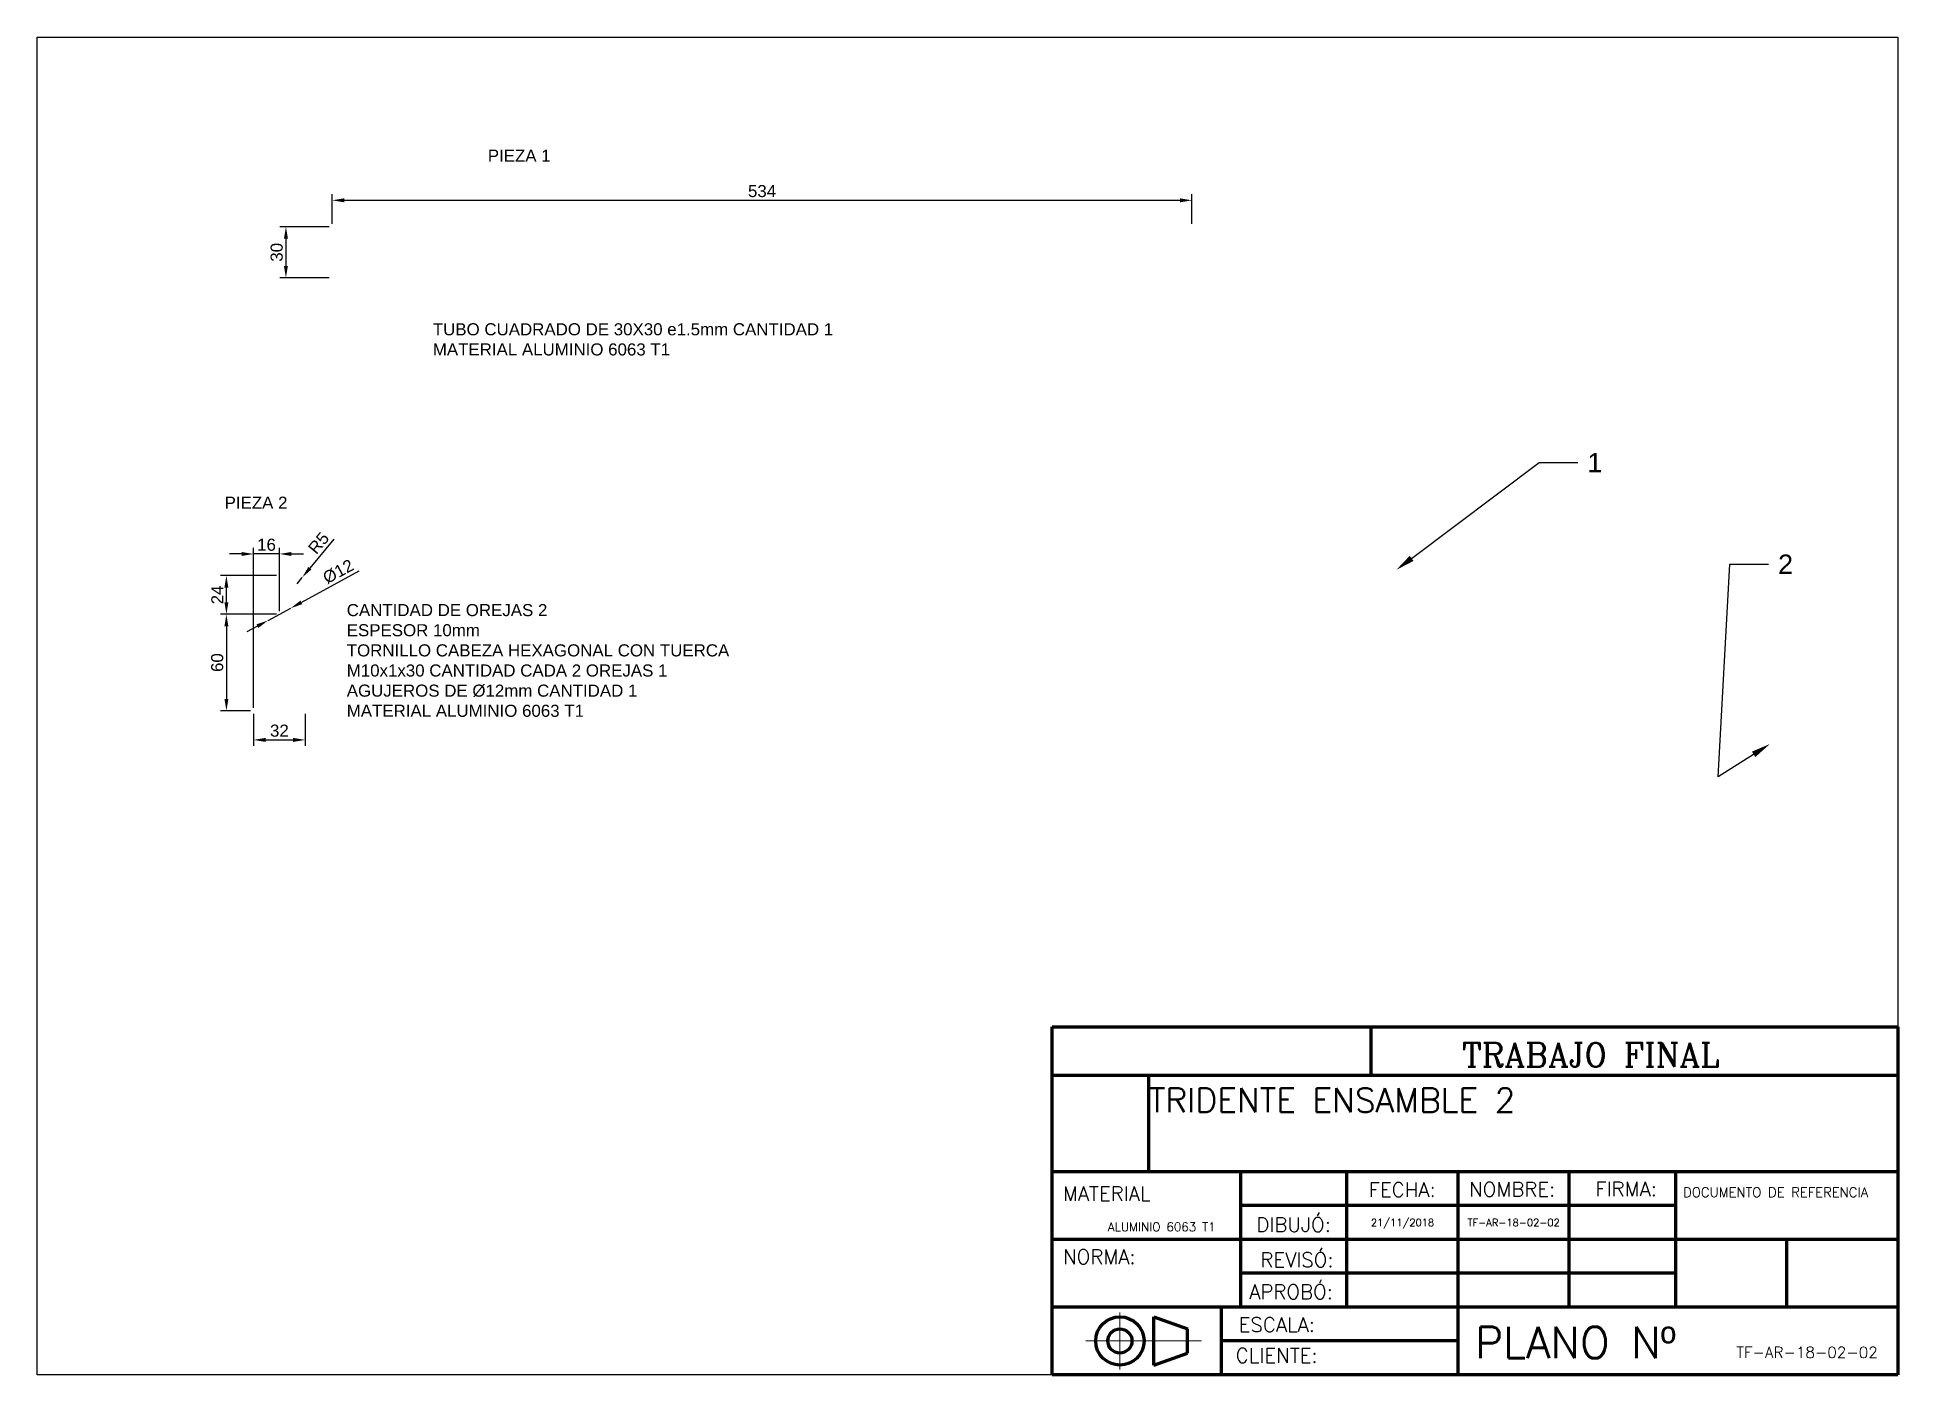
# Paper-space layout 'Presentación1' of a CAD drawing. Header units: millimetres. Extents: x 17 to 402, y -10 to 267.
import ezdxf
from ezdxf import colors
from ezdxf.entities.mleader import LeaderData, LeaderLine
from ezdxf.enums import TextEntityAlignment as Align
from ezdxf.math import Vec2, Vec3

# ---------------------------------------------------------------- set-up
doc = ezdxf.new("R2010")
doc.units = ezdxf.units.MM
doc.linetypes.add('CENTRO', pattern=[50.800000000000004, 31.75, -6.35, 6.35, -6.35])
for name, color, linetype in [('ATRIBUTO', 4, 'Continuous'), ('cotas', 7, 'Continuous'), ('TEXTO', 6, 'Continuous')]:
    doc.layers.add(name, color=color, linetype=linetype)
doc.layers.add('LINEA AUXILIAR', color=7, linetype='CENTRO', lineweight=15)
doc.layers.add('ROTULO', color=7, linetype='Continuous', lineweight=158)
doc.styles.add('ROMANC', font='romanc.shx')
doc.styles.add('ROMANS', font='romans.shx')
doc.styles.get("Standard").update_dxf_attribs({"font": 'arial.ttf'})
doc.dimstyles.new('ISO-25', dxfattribs={"dimtxt": 2.5, "dimasz": 2.5, "dimexe": 1.25, "dimexo": 0.625, "dimtad": 1, "dimtxsty": 'Standard', "dimcen": 2.5, "dimadec": 0, "dimazin": 0, "dimtfac": 1, "dimtmove": 0, "dimatfit": 3, "dimfxl": 1, "dimarcsym": 0})

# ---------------------------------------------------------------- blocks, each defined once
blk = doc.blocks.new('ROTULO ACAD JIG2')
at = {"layer": 'LINEA AUXILIAR'}
for p, q in [((-161, 1.10638677526731), (-161, 12.87770718361935)), ((-144.1161831420814, 7), (-168.0721359635081, 7))]:
    blk.add_line(p, q, dxfattribs=at)
at = {"layer": 'ROTULO'}
for p, q in [((-175, 72), (0, 72)), ((-175, 0), (-175, 72)), ((-109, 62), (-109, 72)), ((0, 72), (0, 0)), ((-175, 62), (0, 62)), ((-155, 42), (-155, 62)), ((0, 42), (-175, 42)), ((-136, 14), (-136, 42)), ((-114, 14), (-114, 42)), ((-91, 14), (-91, 42)), ((-68, 14), (-68, 42)), ((-46, 42), (-46, 14)), ((-46, 35), (-136, 35)), ((0, 28), (-175, 28)), ((-23, 28), (-23, 14)), ((-46, 21), (-136, 21)), ((0, 14), (-175, 14)), ((-154, 2.000000000000227), (-153.9999999999998, 12)), ((-154, 12), (-147, 9.5)), ((-140, 0), (-140, 14)), ((-91, 0), (-91, 14)), ((-146.9999999999998, 4.500000000000227), (-146.9999999999998, 9.5)), ((-154, 2), (-147, 4.5)), ((-91, 7.000000000000227), (-140, 7)), ((0, 0), (-175, 0))]:
    blk.add_line(p, q, dxfattribs=at)
for radius in [5, 2.5]:
    blk.add_circle((-161, 7), radius, dxfattribs=at)
at = {"layer": 'ATRIBUTO', "style": 'ROMANS'}
for tag, p, height in [('DESIGN_1', (-155, 54.32032809537486), 5), ('DESIGN_2', (-155, 44.10860087865331), 5), ('MATERIAL', (-163.4770032850283, 29.70079593699666), 2.5), ('REFERENCIA', (-31.26528874404721, 29.67897092513886), 2.5), ('NORMA', (-162.5572419378823, 16.38042995520755), 2.5), ('ESCALA', (-109.4080615444236, 8.83066641120513), 2.5), ('PLANO', (-33.41720016757426, 3.488988196126229), 6.5), ('CLIENTE', (-109.7894662323397, 2.640380073266897), 2.5)]:
    blk.add_attdef(tag, p, '', height=height, dxfattribs=at)
for tag, p in [('FECHA_DIB', (-102.5, 31.5)), ('DIBUJÓ', (-79.5, 31.5)), ('FECHA_REV', (-102.5, 24.5)), ('REVISÓ', (-79.5, 24.5)), ('APROBÓ', (-79.5, 17.5)), ('FECHA_APP', (-102.5, 17.5))]:
    blk.add_attdef(tag, text='', height=2.5, dxfattribs=at).set_placement(p, align=Align.MIDDLE_CENTER)
at = {"layer": 'TEXTO'}
for s, height, style, p in [('TRABAJO FINAL', 5, 'ROMANC', (-90.17527022865215, 63.71707986327328)), ('MATERIAL', 3, 'ROMANS', (-172.7939163454503, 36)), ('FECHA:', 3, 'ROMANS', (-109.5066174597723, 36.80501317805465)), ('NOMBRE:', 3, 'ROMANS', (-88.73835180080277, 36.88241137983823)), ('FIRMA:', 3, 'ROMANS', (-62.59254017619605, 36.94918846086512)), ('DOCUMENTO DE REFERENCIA', 2, 'ROMANS', (-44.43449106057778, 36.77881476353105)), ('DIBUJÓ:', 3, 'ROMANS', (-132.7665643843156, 29.57798364991686)), ('NORMA:', 3, 'ROMANS', (-172.7939163454503, 22.92195880417239)), ('REVISÓ:', 3, 'ROMANS', (-131.9293958126525, 22.29519224142882)), ('APROBÓ:', 3, 'ROMANS', (-134.2451444759736, 15.67109344398341)), ('ESCALA:', 3, 'ROMANS', (-136.4254829118199, 8.874515941885875)), ('PLANO Nº', 6.5, 'ROMANS', (-87.5, 3.426595018130683)), ('CLIENTE:', 3, 'ROMANS', (-137.027719894957, 2.496525051636127))]:
    blk.add_text(s, height=height, dxfattribs=dict(at, style=style)).set_placement(p)
blk = doc.blocks.new('*D5')
at = {"color": 0, "lineweight": -2, "transparency": 16777216}
for p, q in [((78.46675926808328, 228.3420492888559), (78.46675926808328, 234.4259014470795)), ((80.96675926808328, 233.1759014470795), (253.9000926014166, 233.1759014470795)), ((256.4000926014166, 228.342049288848), (256.4000926014166, 234.4259014470795))]:
    blk.add_line(p, q, dxfattribs=at)
at = {"color": 0, "transparency": 16777216}
for points in [[(80.96675926808328, 233.5925681137462), (80.96675926808328, 232.7592347804128), (78.46675926808328, 233.1759014470795)], [(253.9000926014166, 233.5925681137462), (253.9000926014166, 232.7592347804128), (256.4000926014166, 233.1759014470795)]]:
    blk.add_solid(points, dxfattribs=at)
at = {"layer": 'Defpoints', "color": 0, "transparency": 16777216}
for p in [(256.4000926014166, 233.1759014470795), (78.46675926808328, 227.7170492888559), (256.4000926014166, 227.717049288848)]:
    blk.add_point(p, dxfattribs=at)
at = {"color": 0, "transparency": 16777216, "insert": (167.4334259347499, 235.0781865766839), "char_height": 2.5, "attachment_point": 5}
blk.add_mtext('534', dxfattribs=at)
blk = doc.blocks.new('*D6')
at = {"color": 0, "lineweight": -2, "transparency": 16777216}
for p, q in [((77.84175926808328, 227.7170492888556), (67.64260938821802, 227.7170492888556)), ((68.89260938821802, 225.2170492888556), (68.892609388218, 219.6170492888555)), ((77.84175926808268, 217.1170492888555), (67.642609388218, 217.1170492888555))]:
    blk.add_line(p, q, dxfattribs=at)
at = {"color": 0, "transparency": 16777216}
for points in [[(68.47594272155135, 225.2170492888556), (69.30927605488469, 225.2170492888556), (68.89260938821802, 227.7170492888556)], [(68.47594272155133, 219.6170492888555), (69.30927605488468, 219.6170492888555), (68.892609388218, 217.1170492888555)]]:
    blk.add_solid(points, dxfattribs=at)
at = {"layer": 'Defpoints', "color": 0, "transparency": 16777216}
for p in [(78.46675926808328, 227.7170492888556), (68.892609388218, 217.1170492888555), (78.46675926808268, 217.1170492888555)]:
    blk.add_point(p, dxfattribs=at)
at = {"color": 0, "transparency": 16777216, "insert": (66.99032425861361, 222.4170492888556), "char_height": 2.5, "attachment_point": 5, "rotation": 90}
blk.add_mtext('30', dxfattribs=at)
blk = doc.blocks.new('*D11')
at = {"color": 0, "lineweight": -2, "transparency": 16777216}
for p, q in [((66.91653030239377, 155.5083384130434), (55.32490283644279, 155.5083384130434)), ((56.57490283644279, 150.0083384130434), (56.57490283644279, 153.0083384130434)), ((66.91653030239377, 147.5083384130434), (55.32490283644279, 147.5083384130434))]:
    blk.add_line(p, q, dxfattribs=at)
at = {"color": 0, "transparency": 16777216}
for points in [[(56.15823616977612, 153.0083384130434), (56.99156950310945, 153.0083384130434), (56.57490283644279, 155.5083384130434)], [(56.15823616977612, 150.0083384130434), (56.99156950310945, 150.0083384130434), (56.57490283644279, 147.5083384130434)]]:
    blk.add_solid(points, dxfattribs=at)
at = {"layer": 'Defpoints', "color": 0, "transparency": 16777216}
for p in [(56.57490283644279, 155.5083384130434), (67.54153030239377, 155.5083384130434), (67.54153030239377, 147.5083384130434)]:
    blk.add_point(p, dxfattribs=at)
at = {"color": 0, "transparency": 16777216, "insert": (54.69478687464194, 151.5083384130434), "char_height": 2.5, "attachment_point": 5, "rotation": 90}
blk.add_mtext('24', dxfattribs=at)
blk = doc.blocks.new('*D12')
at = {"color": 0, "lineweight": -2, "transparency": 16777216}
for p, q in [((66.91653030239377, 147.5083384130434), (55.32490283644279, 147.5083384130434)), ((56.57490283644279, 145.0083384130434), (56.57490283644278, 130.0083384130434)), ((61.58319696906044, 127.5083384130434), (55.32490283644278, 127.5083384130434))]:
    blk.add_line(p, q, dxfattribs=at)
at = {"color": 0, "transparency": 16777216}
for points in [[(56.15823616977612, 145.0083384130434), (56.99156950310945, 145.0083384130434), (56.57490283644279, 147.5083384130434)], [(56.15823616977612, 130.0083384130434), (56.99156950310945, 130.0083384130434), (56.57490283644278, 127.5083384130434)]]:
    blk.add_solid(points, dxfattribs=at)
at = {"layer": 'Defpoints', "color": 0, "transparency": 16777216}
for p in [(67.54153030239377, 147.5083384130434), (56.57490283644278, 127.5083384130434), (62.20819696906044, 127.5083384130434)]:
    blk.add_point(p, dxfattribs=at)
at = {"color": 0, "transparency": 16777216, "insert": (54.67347036713853, 137.5083384130434), "char_height": 2.5, "attachment_point": 5, "rotation": 90}
blk.add_mtext('60', dxfattribs=at)
blk = doc.blocks.new('*D13')
at = {"color": 0, "lineweight": -2, "transparency": 16777216}
for p, q in [((59.70819696906044, 159.9895862058789), (57.20819696906044, 159.9895862058789)), ((62.20819696906044, 128.1333384130434), (62.20819696906044, 161.2395862058789)), ((67.54153030239377, 159.9895862058789), (62.20819696906044, 159.9895862058789)), ((67.54153030239377, 148.1333384130434), (67.54153030239377, 161.2395862058789)), ((70.04153030239377, 159.9895862058789), (72.54153030239377, 159.9895862058789))]:
    blk.add_line(p, q, dxfattribs=at)
at = {"color": 0, "transparency": 16777216}
for points in [[(59.70819696906044, 160.4062528725456), (59.70819696906044, 159.5729195392123), (62.20819696906044, 159.9895862058789)], [(70.04153030239377, 160.4062528725456), (70.04153030239377, 159.5729195392123), (67.54153030239377, 159.9895862058789)]]:
    blk.add_solid(points, dxfattribs=at)
at = {"layer": 'Defpoints', "color": 0, "transparency": 16777216}
for p in [(62.20819696906044, 159.9895862058789), (67.54153030239377, 147.5083384130434), (62.20819696906044, 127.5083384130434)]:
    blk.add_point(p, dxfattribs=at)
at = {"color": 0, "transparency": 16777216, "insert": (64.87486363572711, 161.8910186751832), "char_height": 2.5, "attachment_point": 5}
blk.add_mtext('16', dxfattribs=at)
blk = doc.blocks.new('*D14')
at = {"color": 0, "lineweight": -2, "transparency": 16777216}
for p, q in [((62.20819696906044, 126.8833384130434), (62.20819696906044, 120.2577915803678)), ((72.87486363572711, 126.8833384130434), (72.87486363572711, 120.2577915803678)), ((64.70819696906044, 121.5077915803678), (70.37486363572711, 121.5077915803678))]:
    blk.add_line(p, q, dxfattribs=at)
at = {"color": 0, "transparency": 16777216}
for points in [[(64.70819696906044, 121.9244582470345), (64.70819696906044, 121.0911249137011), (62.20819696906044, 121.5077915803678)], [(70.37486363572711, 121.9244582470345), (70.37486363572711, 121.0911249137011), (72.87486363572711, 121.5077915803678)]]:
    blk.add_solid(points, dxfattribs=at)
at = {"layer": 'Defpoints', "color": 0, "transparency": 16777216}
for p in [(62.20819696906044, 127.5083384130434), (72.87486363572711, 127.5083384130434), (72.87486363572711, 121.5077915803678)]:
    blk.add_point(p, dxfattribs=at)
at = {"color": 0, "transparency": 16777216, "insert": (67.54153030239377, 123.4100767099721), "char_height": 2.5, "attachment_point": 5}
blk.add_mtext('32', dxfattribs=at)
blk = doc.blocks.new('*D15')
at = {"color": 0, "lineweight": -2, "transparency": 16777216}
for p, q in [((83.97859014312743, 156.4025628722436), (72.08560153980906, 149.9671716798063)), ((65.19620321211491, 146.2392631785852), (69.88685739267262, 148.7774136475017)), ((62.99745906497847, 145.0495051462807), (60.79871491784205, 143.8597471139761))]:
    blk.add_line(p, q, dxfattribs=at)
at = {"color": 0, "transparency": 16777216}
for points in [[(71.88730853442496, 150.3336290376624), (72.28389454519316, 149.6007143219502), (69.88685739267262, 148.7774136475017)], [(62.79916605959438, 145.4159625041367), (63.19575207036257, 144.6830477884246), (65.19620321211491, 146.2392631785852)]]:
    blk.add_solid(points, dxfattribs=at)
at = {"layer": 'Defpoints', "color": 0, "transparency": 16777216}
for p in [(69.88685739267262, 148.7774136475017), (65.19620321211491, 146.2392631785852)]:
    blk.add_point(p, dxfattribs=at)
at = {"color": 0, "transparency": 16777216, "insert": (79.73105314039847, 156.3456373168614), "char_height": 2.5, "attachment_point": 5, "rotation": 28.41817443341548}
blk.add_mtext('%%C12', dxfattribs=at)
blk = doc.blocks.new('*D16')
at = {"color": 0, "lineweight": -2, "transparency": 16777216}
for p, q in [((78.81794800947458, 163.07725864452), (73.85780152569325, 157.0573686855462)), ((71.20819696906013, 153.841671746377), (72.26803879171351, 155.1279505220448))]:
    blk.add_line(p, q, dxfattribs=at)
at = {"color": 0, "transparency": 16777216}
blk.add_solid([(73.53623183177635, 157.3223291412095), (74.17937121961015, 156.7924082298829), (72.26803879171351, 155.1279505220448)], dxfattribs=at)
at = {"layer": 'Defpoints', "color": 0, "transparency": 16777216}
for p in [(72.26803879171351, 155.1279505220448), (71.20819696906013, 153.841671746377)]:
    blk.add_point(p, dxfattribs=at)
at = {"color": 0, "transparency": 16777216, "insert": (75.66924112924391, 162.2379000729676), "char_height": 2.5, "attachment_point": 5, "rotation": 50.51285406345395}
blk.add_mtext('R5', dxfattribs=at)

psp = doc.layouts.new('Presentación1')

# ---------------------------------------------------------------- linework, layer by layer
psp.add_lwpolyline([(17.4181680946233, 266.9319027471891), (402.4892835815426, 266.9319027471891), (402.4892835815426, -9.87730367598391), (17.4181680946233, -9.87730367598391)], close=True)

# ---------------------------------------------------------------- block references
at = {"layer": 'cotas'}
ref = psp.add_blockref('ROTULO ACAD JIG2', (402.4892835815426, -9.87730367598391), dxfattribs=at)
ref.add_attrib('DIBUJÓ', 'TF-AR-18-02-02', dxfattribs={"layer": 'ATRIBUTO', "height": 1.5, "style": 'ROMANS'}).set_placement((322.9892835815426, 21.62269632401609), align=Align.MIDDLE_CENTER)
ref.add_attrib('FECHA_DIB', '21/11/2018', dxfattribs={"layer": 'ATRIBUTO', "height": 1.5, "style": 'ROMANS'}).set_placement((299.9892835815426, 21.62269632401609), align=Align.MIDDLE_CENTER)
ref.add_attrib('DESIGN_1', 'TRIDENTE ENSAMBLE 2', (247.4892835815426, 44.44302441939095), dxfattribs={"layer": 'ATRIBUTO', "height": 5, "style": 'ROMANS'})
ref.add_attrib('MATERIAL', 'ALUMINIO 6063 T1', (239.0122802965143, 19.82349226101275), dxfattribs={"layer": 'ATRIBUTO', "height": 1.8, "style": 'ROMANS'})
ref.add_attrib('PLANO', 'TF-AR-18-02-02', (369.0720834139684, -6.388315479857681), dxfattribs={"layer": 'ATRIBUTO', "height": 2.3, "style": 'ROMANS'})

# ---------------------------------------------------------------- texts
at = {"char_height": 2.5, "attachment_point": 1}
for s, width, heights, insert in [('PIEZA 1', 45.08035353398759, [0], (110.6749654451833, 243.665911703819)), ('TUBO CUADRADO DE 30X30 e1.5mm CANTIDAD 1\\PMATERIAL ALUMINIO 6063 T1', 102.5020712459577, [0], (99.29673814296461, 207.737992780799)), ('PIEZA 2', 41.63158250543597, [0], (56.20749777305127, 171.8511566241883)), ('CANTIDAD DE OREJAS 2\\PESPESOR 10mm\\PTORNILLO CABEZA HEXAGONAL CON TUERCA M10x1x30 CANTIDAD CADA 2 OREJAS 1\\PAGUJEROS DE %%C12mm CANTIDAD 1\\PMATERIAL ALUMINIO 6063 T1', 84.93085917858252, [30.35999973466174], (81.4798768646142, 149.6264092893266))]:
    psp.add_mtext_dynamic_manual_height_columns(s, width=width, gutter_width=12.5, heights=heights, dxfattribs=dict(at, insert=insert))

# ---------------------------------------------------------------- dimensions: what is measured, and where the dimension line sits
for base, p1, p2, angle, override, picture, middle in [((256.4000926014166, 233.1759014470795), (78.46675926808328, 227.7170492888559), (256.4000926014166, 227.717049288848), 180, {"dimdec": 0, "dimlfac": -3}, '*D5', (167.4334259347499, 235.0781865766839)), ((62.20819696906044, 159.9895862058789), (67.54153030239377, 147.5083384130434), (62.20819696906044, 127.5083384130434), 180, {"dimlfac": -3}, '*D13', (64.87486363572711, 161.8910186751832)), ((56.57490283644279, 155.5083384130434), (67.54153030239377, 147.5083384130434), (67.54153030239377, 155.5083384130434), 269.9999999999998, {"dimlfac": -3}, '*D11', (54.69478687464194, 151.5083384130434)), ((56.57490283644278, 127.5083384130434), (67.54153030239377, 147.5083384130434), (62.20819696906044, 127.5083384130434), 270, {"dimlfac": -3}, '*D12', (54.67347036713853, 137.5083384130434))]:
    dim = psp.add_linear_dim(base=base, p1=p1, p2=p2, angle=angle, dimstyle='ISO-25', override=override)
    dim.commit()
    dim.dimension.update_dxf_attribs({"geometry": picture, "text_midpoint": middle})
dim = psp.add_linear_dim(base=(68.892609388218, 217.1170492888555), p1=(78.46675926808328, 227.7170492888556), p2=(78.46675926808268, 217.1170492888555), angle=270, text='30', dimstyle='ISO-25', override={"dimdec": 0, "dimlfac": -3})
dim.commit()
dim.dimension.update_dxf_attribs({"geometry": '*D6', "text_midpoint": (66.99032425861361, 222.4170492888556)})
dim = psp.add_radius_dim(center=(71.20819696906013, 153.841671746377), mpoint=(72.26803879171351, 155.1279505220448), dimstyle='ISO-25', override={"dimlfac": -3})
dim.commit()
dim.dimension.update_dxf_attribs({"geometry": '*D16', "text_midpoint": (77.13275613457378, 161.0320227467838)})
dim = psp.add_diameter_dim_2p(p1=(65.19620321211491, 146.2392631785852), p2=(69.88685739267262, 148.7774136475017), text='%%C12', dimstyle='ISO-25', override={"dimlfac": -3})
dim.commit()
dim.dimension.update_dxf_attribs({"geometry": '*D15', "text_midpoint": (80.66922523135625, 154.6118390671413), "dimtype": 163})
dim = psp.add_linear_dim(base=(72.87486363572711, 121.5077915803678), p1=(62.20819696906044, 127.5083384130434), p2=(72.87486363572711, 127.5083384130434), dimstyle='ISO-25', override={"dimlfac": -3})
dim.commit()
dim.dimension.update_dxf_attribs({"geometry": '*D14', "text_midpoint": (67.54153030239377, 123.4100767099721)})

# ---------------------------------------------------------------- leaders
ml = psp.add_multileader_mtext('Standard')
ml.set_content('1', color=256)
ml.set_leader_properties()
ml.build(insert=Vec2(0, 0))
ctx = ml.context
ctx.base_point, ctx.plane_origin = Vec3(336.2414752370889, 178.9032802995264), Vec3(304.1329462774991, 153.6159967273316)
notes = []
notes.append((ctx, [(0, (1, 1, 0), (328.2414752370889, 178.9032802995264), (1, 0), 8, [(0, [(298.6740819234049, 156.6746021733859)], 0, [])])]))
ctx.mtext.insert, ctx.mtext.flow_direction = Vec3(338.2414752370889, 180.9032802995264), 5
ml = psp.add_multileader_mtext('Standard')
ml.set_content('2', color=256)
ml.set_leader_properties()
ml.build(insert=Vec2(0, 0))
ctx = ml.context
ctx.base_point, ctx.plane_origin = Vec3(375.7116808130659, 157.8780140725963), Vec3(350.5474353945823, 132.011497195984)
notes.append((ctx, [(0, (1, 1, 0), (367.7116808130659, 157.8780140725963), (1, 0), 8, [(1, [(376.0315637852107, 120.6671029544727), (365.3306811632544, 113.8629647800747)], 0, [])])]))
ctx.mtext.insert, ctx.mtext.flow_direction = Vec3(377.7116808130659, 159.8780140725963), 5
for ctx, leaders in notes:
    for number, flags, end, landing, length, lines in leaders:
        leader = LeaderData()
        leader.index, (leader.has_last_leader_line, leader.has_dogleg_vector, leader.attachment_direction) = number, flags
        leader.last_leader_point, leader.dogleg_vector, leader.dogleg_length = Vec3(end), Vec3(landing), length
        for number, points, colour, breaks in lines:
            line = LeaderLine()
            line.index, line.vertices, line.color, line.breaks = number, Vec3.list(points), colors.encode_raw_color(colour), breaks
            leader.lines.append(line)
        ctx.leaders.append(leader)

doc.saveas('drawing.dxf')
